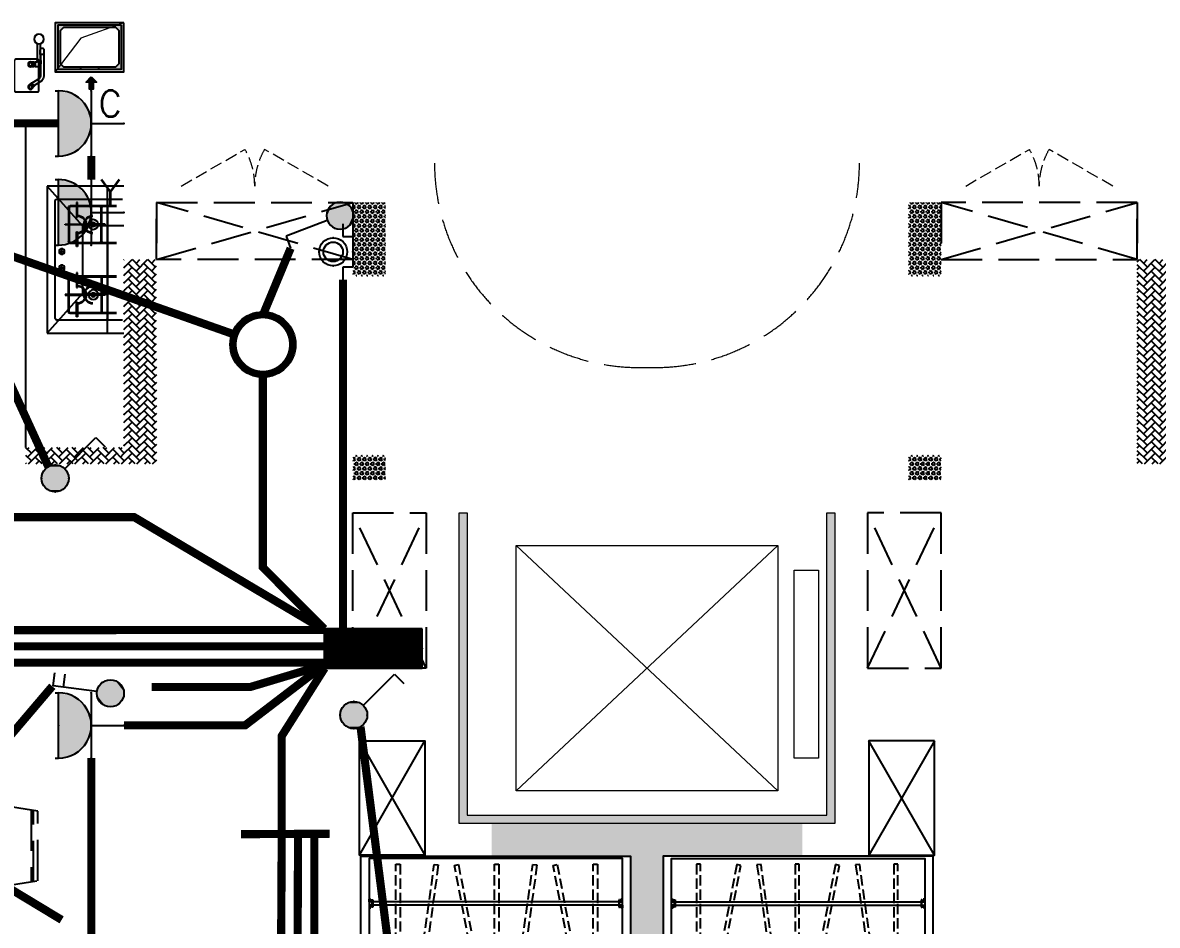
# Model space of a CAD drawing. Extents: x 5031545 to 5313844, y -886381 to -283477.
# Drawn here: x 5252972 to 5259914, y -784087 to -778564 of the extents above; entities that cross this region are included whole.
import ezdxf
from ezdxf.enums import TextEntityAlignment as Align

# ---------------------------------------------------------------- set-up
doc = ezdxf.new("R2010")
doc.units = 0
doc.header["$LTSCALE"] = 1000
doc.header["$MEASUREMENT"] = 0
for name, pattern in [('3.5方案汇报，与郭总、侯月琴确定户型_t8$0$高层_t8$0$DASH', [0.35, 0.25, -0.1]), ('A户型$0$DASH', [0.35, 0.25, -0.1]), ('DASH', [0.35, 0.25, -0.1])]:
    doc.linetypes.add(name, pattern=pattern)
doc.layers.get('0').update_dxf_attribs({"linetype": 'CONTINUOUS'})
for name, color, linetype in [('3.5方案汇报，与郭总、侯月琴确定户型_t8$0$2020.03.04 -1安徽标准化洋房户型(UA）_t8_t8$0$fur', 252, 'CONTINUOUS'), ('3.5方案汇报，与郭总、侯月琴确定户型_t8$0$高层_t8$0$LS-家具-LB', 8, 'CONTINUOUS'), ('5fur', 175, 'CONTINUOUS'), ('AH-FURNITURE', 1, 'CONTINUOUS'), ('EQUIP-插座', 3, 'CONTINUOUS'), ('EQUIP-照明', 3, 'CONTINUOUS'), ('EQUIP-箱柜', 3, 'CONTINUOUS'), ('LS-家具-LB', 8, 'CONTINUOUS'), ('LVTRY', 252, 'CONTINUOUS'), ('TEL_TEXT', 7, 'CONTINUOUS'), ('WIRE-安防', 4, 'CONTINUOUS'), ('WIRE-插座', 2, 'CONTINUOUS'), ('WIRE-照明', 2, 'CONTINUOUS'), ('保温', 6, 'CONTINUOUS'), ('建筑-排气道', 252, 'CONTINUOUS')]:
    doc.layers.add(name, color=color, linetype=linetype)
for name, color, linetype, lineweight in [('3.5方案汇报，与郭总、侯月琴确定户型_t8$0$STAIR', 2, 'CONTINUOUS', 18), ('PUB_HATCH', 8, 'CONTINUOUS', 9), ('STAIR', 252, 'CONTINUOUS', 20), ('WINDOW', 146, 'CONTINUOUS', 20), ('填充', 251, 'CONTINUOUS', 5), ('平面-空调预留孔', 252, 'CONTINUOUS', 15), ('立面-洞口示意', 252, 'CONTINUOUS', 13)]:
    doc.layers.add(name, color=color, linetype=linetype, lineweight=lineweight)
doc.styles.add('_TCH_LABEL', font='COMPLEX', dxfattribs={"bigfont": 'GBCBIG'})
doc.styles.add('_TEL_DIM', font='simplex.shx', dxfattribs={"width": 0.8, "height": 3.5, "bigfont": 'hztxt.shx'})
doc.styles.add('DIM_FONT', font='SIMPLEX', dxfattribs={"width": 0.7, "bigfont": 'GBCBIG'})
doc.styles.get("Standard").update_dxf_attribs({"font": 'gbenor.shx', "bigfont": 'gbcbig.shx'})
pattern_1 = [(45, (0, 0), (0, 47.4157523), [100.584, -33.528]), (135, (23.708, 23.708), (3e-15, 47.4157523), [100.584, -33.528])]
pattern_2 = [(90, (0, 0), (-16.49778, 1e-15), [9.525, -19.05]), (210, (0, 0), (8.24889, -14.2874966), [9.525, -19.05]), (150, (6e-16, 9.525), (-8.24889, -14.2874966), [9.525, -19.05])]

# ---------------------------------------------------------------- blocks, each defined once
blk = doc.blocks.new('$equip$00001150')
at = {"const_width": 0.1}
blk.add_lwpolyline([(-0.45, 0, 1), (0.45, 0, 1)], format="xyb", close=True, dxfattribs=at)
blk.add_circle((0, 0), 0.5)
at = {"flags": 9}
blk.add_attdef('A', (0, 0), '', height=0.00002, dxfattribs=at)
blk = doc.blocks.new('$equip$00001962')
for p, q in [((0.147, 0.356), (0.625, 0.833)), ((0.625, 0.833), (0.766, 0.692))]:
    blk.add_line(p, q)
blk.add_circle((0, 0.208), 0.208)
for p in [(0, 0.417), (-0.208, 0.208), (0.208, 0.208), (0, 0)]:
    blk.add_point(p)
for points in [[(-0.104, 0.389), (0.104, 0.389), (-0.18, 0.313), (0.18, 0.313)], [(0, 0.417), (0, 0.417), (-0.104, 0.389), (0.104, 0.389)], [(-0.18, 0.313), (0.18, 0.313), (-0.208, 0.208), (0.208, 0.208)], [(-0.18, 0.104), (0.18, 0.104), (-0.208, 0.208), (0.208, 0.208)], [(-0.104, 0.028), (0.104, 0.028), (-0.18, 0.104), (0.18, 0.104)], [(0, 0), (0, 0), (-0.104, 0.028), (0.104, 0.028)]]:
    blk.add_solid(points)
at = {"layer": 'TEL_TEXT', "style": '_TEL_DIM', "flags": 1}
blk.add_attdef('A', text='', height=0.00002, dxfattribs=at).set_placement((0, 0), align=Align.MIDDLE_CENTER)
blk = doc.blocks.new('*X8')
at = {"color": 0}
for p, q in [((-250, 32.8), (-82.8, 200)), ((-250, 68.2), (-118.2, 200)), ((-250, 103.6), (-153.6, 200)), ((-250, 138.9), (-188.9, 200)), ((-250, 174.3), (-224.3, 200)), ((-247.5, 0), (-47.5, 200)), ((-212.1, 0), (-12.1, 200)), ((-176.8, 0), (23.2, 200)), ((-141.4, 0), (58.6, 200)), ((-106.1, 0), (93.9, 200)), ((-70.7, 0), (129.3, 200)), ((-35.4, 0), (164.6, 200)), ((0, 0), (200, 200)), ((35.4, 0), (235.4, 200)), ((70.7, 0), (250, 179.3)), ((106.1, 0), (250, 143.9)), ((141.4, 0), (250, 108.6)), ((176.8, 0), (250, 73.2)), ((212.1, 0), (250, 37.9)), ((247.5, 0), (250, 2.5))]:
    blk.add_line(p, q, dxfattribs=at)
blk = doc.blocks.new('$equip$00001421')
for p, q in [((0.75, 0.6), (-0.75, 0.6)), ((-0.75, 0.6), (-0.75, 0)), ((0.75, 0), (0.75, 0.6)), ((-0.75, 0), (0.75, 0))]:
    blk.add_line(p, q)
at = {"const_width": 0.6}
blk.add_lwpolyline([(-0.75, 0.3), (0.75, 0.3)], dxfattribs=at)
for p in [(0, 0.6), (-0.75, 0.3), (0.75, 0.3), (0, 0)]:
    blk.add_point(p)
at = {"xscale": 0.00300000000061118, "yscale": 0.00300000000061118, "zscale": 0.00300000000061118}
blk.add_blockref('*X8', (0, 0), dxfattribs=at)
at = {"style": '_TCH_LABEL', "flags": 9}
blk.add_attdef('A', (0, 0), '', height=0.00002, dxfattribs=at)
blk = doc.blocks.new('$equip$00001963')
for p, q in [((0.147, 0.356), (0.625, 0.833)), ((0.512, 0.72), (0.653, 0.579)), ((0.625, 0.833), (0.766, 0.692))]:
    blk.add_line(p, q)
blk.add_circle((0, 0.208), 0.208)
for p in [(0, 0.417), (-0.208, 0.208), (0.208, 0.208), (0, 0)]:
    blk.add_point(p)
for points in [[(-0.104, 0.389), (0.104, 0.389), (-0.18, 0.313), (0.18, 0.313)], [(0, 0.417), (0, 0.417), (-0.104, 0.389), (0.104, 0.389)], [(-0.18, 0.313), (0.18, 0.313), (-0.208, 0.208), (0.208, 0.208)], [(-0.18, 0.104), (0.18, 0.104), (-0.208, 0.208), (0.208, 0.208)], [(-0.104, 0.028), (0.104, 0.028), (-0.18, 0.104), (0.18, 0.104)], [(0, 0), (0, 0), (-0.104, 0.028), (0.104, 0.028)]]:
    blk.add_solid(points)
at = {"layer": 'TEL_TEXT', "style": '_TEL_DIM', "flags": 1}
blk.add_attdef('A', text='', height=0.00002, dxfattribs=at).set_placement((0, 0), align=Align.MIDDLE_CENTER)
blk = doc.blocks.new('$equip$00001764')
for p, q in [((-0.5, 1.05), (-0.5, 1)), ((0.5, 1.05), (0.5, 1)), ((-0.5, 1), (0.5, 1)), ((0.5, 0.5), (-0.5, 0.5)), ((0, 0.5), (0, 0))]:
    blk.add_line(p, q)
blk.add_arc((0, 1), 0.5, 180, 0)
for p in [(-0.5, 0.5), (0.5, 0.5), (0, 0)]:
    blk.add_point(p)
for points in [[(0.433, 0.75), (-0.433, 0.75), (0.5, 1), (-0.5, 1)], [(0.25, 0.567), (-0.25, 0.567), (0.433, 0.75), (-0.433, 0.75)], [(0, 0.5), (0, 0.5), (0.25, 0.567), (-0.25, 0.567)]]:
    blk.add_solid(points)
at = {"color": 7, "style": '_TEL_DIM'}
blk.add_attdef('$TEXT$', text='', height=0.4, dxfattribs=at).set_placement((0.303, 0.211), align=Align.MIDDLE_CENTER)
at = {"color": 7, "style": '_TEL_DIM', "flags": 1}
blk.add_attdef('A', text='', height=0.00002, dxfattribs=at).set_placement((0, 0), align=Align.MIDDLE_CENTER)
blk = doc.blocks.new('$equip$00001230')
for p, q in [((0.25, 0.714), (0.25, 0.393)), ((0.25, 0.393), (0.5, 0.393)), ((0.5, 0.393), (0.5, -0.393)), ((0.5, -0.393), (0.25, -0.393)), ((0.25, -0.393), (0.25, -0.714))]:
    blk.add_line(p, q)
for radius in [0.357, 0.25]:
    blk.add_circle((0, 0), radius)
at = {"layer": 'EQUIP-照明'}
for p in [(0, 0.357), (-0.357, 0), (0.5, 0), (0, -0.357)]:
    blk.add_point(p, dxfattribs=at)
at = {"layer": 'EQUIP-照明', "flags": 9}
blk.add_attdef('A', (0, 0), '', height=0.00002, dxfattribs=at)
blk = doc.blocks.new('*U140')
h = blk.add_hatch(color=5)
h.set_gradient(color1=(0, 0, 255), rotation=180, tint=1)
h.paths.add_polyline_path([(0, 0), (-6.35, -6.35), (-6.35, -2.159), (-15, -2.159), (-15, 2.159), (-6.35, 2.159), (-6.35, 6.35)])
at = {"color": 0, "linetype": 'Continuous'}
blk.add_lwpolyline([(0, 0), (-6.35, -6.35), (-6.35, -2.159), (-15, -2.159), (-15, 2.159), (-6.35, 2.159), (-6.35, 6.35)], close=True, dxfattribs=at)
blk = doc.blocks.new('vcxvcdfvdxv')
at = {"layer": 'PUB_HATCH'}
blk.add_hatch(color=252, dxfattribs=at).paths.add_polyline_path([(582308.7, 371343.3), (582308.7, 371073.3), (582448.7, 371073.3), (582448.7, 371088.3), (582343.7, 371088.3), (582323.7, 371108.3), (582323.7, 371308.3), (582343.7, 371328.3), (582663.7, 371328.3), (582683.7, 371308.3), (582683.7, 371108.3), (582663.7, 371088.3), (582558.7, 371088.3), (582558.7, 371073.3), (582698.7, 371073.3), (582698.7, 371343.3)])
at = {"layer": 'AH-FURNITURE', "color": 252}
for p, q in [((582803.7, 371125.8), (582803.7, 371230)), ((582823.7, 371125.8), (582823.7, 371230)), ((582784.7, 371165.8), (582784.7, 371030.8)), ((582804.7, 371165.8), (582804.7, 371030.8)), ((582843.2, 371113.3), (582836.2, 371113.3)), ((582843.2, 371093.3), (582836.2, 371093.3)), ((582994.7, 371103.3), (582964.7, 371103.3)), ((582994.7, 371103.3), (582994.7, 370965.3)), ((582796.4, 371002.5), (582842.7, 370974.2)), ((582810.5, 371016.6), (582856.8, 370988.3)), ((582994.7, 370965.3), (582964.7, 370965.3))]:
    blk.add_line(p, q, dxfattribs=at)
for points in [[(582781.7, 371188.3, -1), (582807.7, 371188.3), (582807.7, 371165.8), (582781.7, 371165.8)], [(582836.2, 371090.3), (582820.7, 371090.3, -0.414214), (582800.7, 371110.3), (582800.7, 371125.8), (582826.7, 371125.8), (582826.7, 371116.3), (582836.2, 371116.3)], [(582964.7, 371124.3), (582964.7, 370944.3, -0.414214), (582954.7, 370934.3), (582824.7, 370934.3, -0.414214), (582814.7, 370944.3), (582814.7, 371124.3, -0.414214), (582824.7, 371134.3), (582954.7, 371134.3, -0.414214)], [(582865.7, 371116.3, -1), (582865.7, 371090.3), (582843.2, 371090.3), (582843.2, 371116.3)], [(582874.9, 370974.5, -1), (582856.5, 370956.1), (582840.6, 370972), (582859, 370990.4)]]:
    blk.add_lwpolyline(points, format="xyb", close=True, dxfattribs=at)
for centre, radius in [((582813.7, 371258.3), 30), ((582865.7, 371103.3), 15), ((582865.7, 371103.3), 10), ((582865.7, 370965.3), 15), ((582865.7, 370965.3), 10)]:
    blk.add_circle(centre, radius, dxfattribs=at)
for radius in [40, 20]:
    blk.add_arc((582824.7, 371030.8), radius, 180, 225, dxfattribs=at)
at = {"layer": 'LVTRY', "color": 252}
for p, q in [((583168.7, 371227.7), (583168.7, 370839)), ((583813, 371258.3), (583199.4, 371258.3)), ((583474.8, 371199.4), (583436, 371095.8)), ((583504.1, 371209.9), (583518.4, 371201.7)), ((583843.7, 370839), (583843.7, 371227.7)), ((583260.7, 371176.5), (583466.2, 371176.5)), ((583453.7, 371085.6), (583524, 371171)), ((583690.3, 371176.5), (583751.6, 371176.5)), ((582448.7, 371088.3), (582448.7, 371073.3)), ((582558.7, 371088.3), (582558.7, 371073.3)), ((583199.4, 370900.4), (583199.4, 371115.2)), ((583436, 371095.8), (583453.7, 371085.6)), ((583588, 371115.2), (583588, 370900.4)), ((583628.9, 370900.4), (583628.9, 371115.2)), ((583813, 371115.2), (583813, 370900.4)), ((583199.4, 370808.3), (583813, 370808.3)), ((583526.6, 370839), (583260.7, 370839)), ((583751.6, 370839), (583690.3, 370839)), ((582893.7, 368758.3), (582893.7, 370758.3)), ((582893.7, 370758.3), (583993.7, 370758.3)), ((583993.7, 370758.3), (583993.7, 369632.3)), ((582293.7, 370358.3), (582763.9, 370358.3)), ((582393.7, 369458.3), (582393.7, 370358.3)), ((582547.9, 370115.4), (582763.9, 370358.3)), ((582763.9, 370358.3), (582763.9, 369458.3)), ((582703.7, 370278.3), (582303.7, 370278.3)), ((582338.7, 370238.3), (582623.7, 370238.3)), ((582338.7, 370233.3), (582623.7, 370233.3)), ((582393.7, 370268.3), (582393.7, 369548.3)), ((582428.7, 370018.3), (582428.7, 370228.3)), ((582433.7, 370018.3), (582433.7, 370228.3)), ((582578.9, 370168.3), (582578.9, 370258.3)), ((582578.9, 370258.3), (582583.4, 370258.3)), ((582583.4, 370258.3), (582583.4, 370168.3)), ((582628.7, 370228.3), (582628.7, 370018.3)), ((582633.7, 370228.3), (582633.7, 370018.3)), ((582713.7, 369548.3), (582713.7, 370268.3)), ((582583.4, 370168.3), (582578.9, 370168.3)), ((582293.7, 370115.4), (582547.9, 370115.4)), ((582393.7, 369700.3), (582393.7, 370115.4)), ((582408.7, 370125.6), (582536.2, 370125.6)), ((582408.7, 370121.1), (582408.7, 370125.6)), ((582536.2, 370121.1), (582408.7, 370121.1)), ((582653.7, 370125.6), (582526.2, 370125.6)), ((582526.2, 370125.6), (582526.2, 370121.1)), ((582526.2, 370121.1), (582653.7, 370121.1)), ((582536.2, 370125.6), (582536.2, 370121.1)), ((582547.9, 370115.4), (582547.9, 369700.3)), ((582653.7, 370121.1), (582653.7, 370125.6)), ((582623.7, 370013.3), (582338.7, 370013.3)), ((582583.4, 370078.3), (582578.9, 370078.3)), ((582578.9, 370078.3), (582578.9, 369988.3)), ((582583.4, 369988.3), (582583.4, 370078.3)), ((582623.7, 370008.3), (582338.7, 370008.3)), ((582578.9, 369988.3), (582583.4, 369988.3)), ((582693.1, 369958.3), (582654.3, 369958.3)), ((582673.7, 369938.9), (582673.7, 369977.7)), ((582673.7, 369838.9), (582673.7, 369877.7)), ((582623.7, 369808.3), (582338.7, 369808.3)), ((582623.7, 369803.3), (582338.7, 369803.3)), ((582578.9, 369738.3), (582578.9, 369828.3)), ((582578.9, 369828.3), (582583.4, 369828.3)), ((582583.4, 369828.3), (582583.4, 369738.3)), ((582693.1, 369858.3), (582654.3, 369858.3)), ((582428.7, 369798.3), (582428.7, 369588.3)), ((582433.7, 369798.3), (582433.7, 369588.3)), ((582583.4, 369738.3), (582578.9, 369738.3)), ((582628.7, 369588.3), (582628.7, 369798.3)), ((582633.7, 369588.3), (582633.7, 369798.3)), ((582547.9, 369700.3), (582293.7, 369700.3)), ((582536.2, 369695.6), (582408.7, 369695.6)), ((582408.7, 369695.6), (582408.7, 369691.1)), ((582408.7, 369691.1), (582536.2, 369691.1)), ((582526.2, 369691.1), (582526.2, 369695.6)), ((582526.2, 369695.6), (582653.7, 369695.6)), ((582653.7, 369691.1), (582526.2, 369691.1)), ((582536.2, 369691.1), (582536.2, 369695.6)), ((582763.9, 369458.3), (582547.9, 369700.3)), ((582653.7, 369695.6), (582653.7, 369691.1)), ((582583.4, 369648.3), (582578.9, 369648.3)), ((582578.9, 369648.3), (582578.9, 369558.3)), ((582583.4, 369558.3), (582583.4, 369648.3)), ((583969.7, 369632.3), (583969.7, 369220.3)), ((583988.9, 369632.3), (583969.7, 369632.3)), ((583988.9, 369632.3), (583988.9, 368808.3)), ((584561.7, 369632.3), (583988.9, 369632.3)), ((584561.7, 368808.3), (584561.7, 369632.3)), ((582303.7, 369538.3), (582703.7, 369538.3)), ((582338.7, 369583.3), (582623.7, 369583.3)), ((582338.7, 369578.3), (582623.7, 369578.3)), ((582578.9, 369558.3), (582583.4, 369558.3)), ((582763.9, 369458.3), (582293.7, 369458.3)), ((583926.2, 369214.5), (583945.2, 369217.5)), ((583969.9, 368805.4), (583926.2, 369214.5)), ((583945.2, 369217.5), (583988.9, 368808.3)), ((583980.1, 369197), (583948.5, 369192.2)), ((583988.9, 369220.3), (583969.7, 369220.3)), ((583980.1, 369197), (583988.9, 369130.7)), ((583985.2, 368831.8), (583988.9, 368832.4)), ((583988.9, 368808.3), (583969.9, 368805.4)), ((583988.9, 368808.3), (584561.7, 368808.3))]:
    blk.add_line(p, q, dxfattribs=at)
for points in [[(582293.7, 371358.3), (582713.7, 371358.3), (582713.7, 371058.3), (582293.7, 371058.3)], [(582308.7, 371343.3), (582698.7, 371343.3), (582698.7, 371073.3), (582308.7, 371073.3)], [(582663.7, 371088.3), (582343.7, 371088.3), (582323.7, 371108.3), (582323.7, 371308.3), (582343.7, 371328.3), (582663.7, 371328.3), (582683.7, 371308.3), (582683.7, 371108.3), (582663.7, 371088.3)], [(584561.7, 368845.2), (584593.7, 368845.2), (584593.7, 369595.5), (584561.7, 369595.5)]]:
    blk.add_lwpolyline(points, close=True, dxfattribs=at)
for centre, radius in [((583444.8, 371207.2), 20.5), ((583567.5, 371207.2), 20.5), ((583649.4, 371207.2), 20.5), ((583393.7, 371007.8), 25.6), ((583715.8, 371007.8), 25.6), ((582481.2, 370123.3), 29.7), ((582481.2, 370123.3), 11.7), ((582673.7, 369958.3), 17), ((582673.7, 369858.3), 17), ((582481.2, 369693.3), 29.7), ((582481.2, 369693.3), 11.7)]:
    blk.add_circle(centre, radius, dxfattribs=at)
for centre, radius, start, end in [((583199.4, 371227.7), 30.7, 89.99999, 179.99999), ((583493.9, 371192.2), 20.5, 59.99999, 159.46231), ((583508.2, 371184), 20.5, 320.53767, 59.99999), ((583813, 371227.7), 30.7, 359.99999, 89.99999), ((583260.7, 371115.2), 61.4, 89.99999, 179.99999), ((583526.6, 371115.2), 61.4, 359.99999, 89.99999), ((583690.3, 371115.2), 61.4, 89.99999, 179.99999), ((583751.6, 371115.2), 61.4, 359.99999, 89.99999), ((583260.7, 370900.4), 61.4, 179.99999, 269.99999), ((583526.6, 370900.4), 61.4, 269.99999, 359.99999), ((583690.3, 370900.4), 61.4, 179.99999, 269.99999), ((583751.6, 370900.4), 61.4, 269.99999, 359.99999), ((583199.4, 370839), 30.7, 179.99999, 269.99999), ((583813, 370839), 30.7, 269.99999, 359.99999), ((582403.7, 370268.3), 10, 90, 180), ((582438.7, 370228.3), 10, 90, 180), ((582438.7, 370228.3), 5, 90, 180), ((582623.7, 370228.3), 10, 0, 90), ((582623.7, 370228.3), 5, 0, 90), ((582703.7, 370268.3), 10, 0, 90), ((582481.2, 370123.3), 56.7, 2.27424, 87.72576), ((582481.2, 370123.3), 52.2, 2.47041, 87.52959), ((582581.2, 370123.3), 56.7, 92.27424, 177.72576), ((582581.2, 370123.3), 52.2, 92.47041, 177.52959), ((582481.2, 370123.3), 56.7, 272.27424, 357.72576), ((582481.2, 370123.3), 52.2, 272.47041, 357.52959), ((582581.2, 370123.3), 56.7, 182.27424, 267.72576), ((582581.2, 370123.3), 52.2, 182.47041, 267.52959), ((582438.7, 370018.3), 10, 180, 270), ((582438.7, 370018.3), 5, 180, 270), ((582623.7, 370018.3), 5, 270, 0), ((582623.7, 370018.3), 10, 270, 0), ((582438.7, 369798.3), 10, 90, 180), ((582438.7, 369798.3), 5, 90, 180), ((582623.7, 369798.3), 10, 0, 90), ((582623.7, 369798.3), 5, 0, 90), ((582481.2, 369693.3), 56.7, 2.27424, 87.72576), ((582481.2, 369693.3), 52.2, 2.47041, 87.52959), ((582581.2, 369693.3), 56.7, 92.27424, 177.72576), ((582581.2, 369693.3), 52.2, 92.47041, 177.52959), ((582481.2, 369693.3), 56.7, 272.27424, 357.72576), ((582481.2, 369693.3), 52.2, 272.47041, 357.52959), ((582581.2, 369693.3), 56.7, 182.27424, 267.72576), ((582581.2, 369693.3), 52.2, 182.47041, 267.52959), ((582403.7, 369548.3), 10, 180, 270), ((582438.7, 369588.3), 10, 180, 270), ((582438.7, 369588.3), 5, 180, 270), ((582623.7, 369588.3), 5, 270, 0), ((582623.7, 369588.3), 10, 270, 0), ((582703.7, 369548.3), 10, 270, 0)]:
    blk.add_arc(centre, radius, start, end, dxfattribs=at)
at = {"layer": '平面-空调预留孔', "color": 252}
for p, q in [((584063.5, 371184.7), (584063.5, 371312.1)), ((584063.5, 371312.1), (584155.9, 371312.1)), ((584162.5, 371292.3), (584162.5, 371305.5)), ((584169.1, 371285.7), (584368.3, 371285.7)), ((584374.9, 371292.3), (584374.9, 371305.5)), ((584381.5, 371312.1), (584473.9, 371312.1)), ((584473.9, 371312.1), (584473.9, 371184.7)), ((584467.3, 371178.1), (584070.1, 371178.1))]:
    blk.add_line(p, q, dxfattribs=at)
blk.add_lwpolyline([(584344.5, 371331.9), (584357.7, 371358.3), (584454.1, 371358.3), (584467.3, 371331.9), (584493.7, 371331.9), (584493.7, 371184.7, -0.414214), (584467.3, 371158.3), (584070.1, 371158.3, -0.414214), (584043.7, 371184.7), (584043.7, 371331.9), (584070.1, 371331.9), (584083.3, 371358.3), (584179.6, 371358.3), (584192.8, 371331.9)], format="xyb", close=True, dxfattribs=at)
for centre, radius in [((584179.6, 371305.5), 10.6), ((584268.1, 371305.5), 15.8), ((584357.7, 371305.5), 10.6)]:
    blk.add_circle(centre, radius, dxfattribs=at)
for centre, start, end in [((584155.9, 371305.5), 360, 90), ((584169.1, 371292.3), 180, 270), ((584368.3, 371292.3), 270, 0), ((584381.5, 371305.5), 90, 180), ((584070.1, 371184.7), 180, 270), ((584467.3, 371184.7), 270, 0)]:
    blk.add_arc(centre, 6.6, start, end, dxfattribs=at)
at = {"layer": '立面-洞口示意', "color": 252}
blk.add_lwpolyline([(582293.7, 371358.3), (582557.2, 371264.4), (582713.7, 371058.3)], dxfattribs=at)
at = {"layer": '建筑-排气道', "color": 252, "xscale": -5, "yscale": 5, "zscale": 5, "rotation": 270}
blk.add_blockref('*U140', (582493.8, 371026), dxfattribs=at)
at = {"layer": 'LVTRY', "color": 252, "style": 'DIM_FONT', "width": 0.8, "flags": 9}
for tag in ['XSIZE', 'YSIZE']:
    blk.add_attdef(tag, (583506.2, 371257.3), '', height=0.5, rotation=89.99999, dxfattribs=at)
blk = doc.blocks.new('VDVDVDCZSCCS')
at = {"layer": '保温', "linetype": 'Continuous', "ltscale": 10}
h = blk.add_hatch(dxfattribs=at)
h.set_pattern_fill('HEX', color=251, scale=10, angle=90, style=0)
h.set_pattern_definition(pattern_2)
h.paths.add_polyline_path([(546716.7, 372073.7), (546916.7, 372073.7), (546916.6, 372523.7), (546716.6, 372523.7)])
h = blk.add_hatch(dxfattribs=at)
h.set_pattern_fill('HEX', color=251, scale=10, angle=90, style=0)
h.set_pattern_definition(pattern_2)
h.paths.add_polyline_path([(550316.4, 372073.8), (550116.4, 372073.8), (550116.5, 372523.8), (550316.5, 372523.8)])
at = {"layer": '保温', "linetype": 'ByBlock', "ltscale": 10}
h = blk.add_hatch(dxfattribs=at)
h.set_pattern_fill('AR-HBONE', color=251, scale=55)
h.set_pattern_definition(pattern_1)
h.paths.add_polyline_path([(545316.6, 372173.7), (545316.7, 370923.7), (545516.7, 370923.7), (545516.6, 372173.7)])
h = blk.add_hatch(dxfattribs=at)
h.set_pattern_fill('AR-HBONE', color=251, scale=55)
h.set_pattern_definition(pattern_1)
h.paths.add_polyline_path([(551716.6, 372173.7), (551716.5, 370923.7), (551516.5, 370923.7), (551516.6, 372173.7)])
h = blk.add_hatch(dxfattribs=at)
h.set_pattern_fill('AR-HBONE', color=251, scale=55)
h.set_pattern_definition(pattern_1)
h.paths.add_polyline_path([(545316.7, 370923.7), (545316.7, 371023.7), (544716.7, 371023.7), (544716.7, 370923.7)])
at = {"layer": '保温', "linetype": 'Continuous', "ltscale": 10}
h = blk.add_hatch(dxfattribs=at)
h.set_pattern_fill('HEX', color=251, scale=10, angle=90, style=0)
h.set_pattern_definition(pattern_2)
h.paths.add_polyline_path([(546716.7, 370823.7), (546916.7, 370823.7), (546916.6, 370973.7), (546716.6, 370973.7)])
h = blk.add_hatch(dxfattribs=at)
h.set_pattern_fill('HEX', color=251, scale=10, angle=90, style=0)
h.set_pattern_definition(pattern_2)
h.paths.add_polyline_path([(550316.4, 370823.8), (550116.4, 370823.8), (550116.5, 370973.8), (550316.5, 370973.8)])
h = blk.add_hatch(dxfattribs=at)
h.set_pattern_fill('HEX', color=251, scale=10, angle=90, style=0)
h.set_pattern_definition(pattern_2)
h.paths.add_polyline_path([(549466.6, 368523.7), (549466.6, 368723.7), (547566.6, 368723.7), (547566.6, 368523.7)])
h = blk.add_hatch(dxfattribs=at)
h.set_pattern_fill('HEX', color=251, scale=10, angle=90, style=0)
h.set_pattern_definition(pattern_2)
h.paths.add_polyline_path([(548416.7, 364923.7), (548616.7, 364923.7), (548616.7, 368523.7), (548416.7, 368523.7)])
blk = doc.blocks.new('VDGVDVXVE')
at = {"layer": '5fur', "color": 252, "linetype": 'A户型$0$DASH'}
for p, q in [((584793.7, 369908.3), (585993.7, 370258.3)), ((585993.7, 367408.3), (586443.6, 368358.3)), ((586443.6, 367408.3), (585993.7, 368358.3)), ((584026.5, 366539.7), (584026.5, 366100.5)), ((584039.8, 366102.6), (584039.8, 366537.6))]:
    blk.add_line(p, q, dxfattribs=at)
for points in [[(585993.7, 369908.3), (584793.7, 370258.3)], [(584793.7, 370258.3), (584793.7, 369908.3), (584793.7, 370258.3), (585993.7, 370258.3), (585993.7, 369908.3), (584793.7, 369908.3)], [(583813.2, 366067.3), (584066.5, 366106.9), (584066.5, 366533.5), (583813.2, 366573.1)]]:
    blk.add_lwpolyline(points, dxfattribs=at)
blk.add_lwpolyline([(586443.6, 367408.3), (585993.7, 367408.3), (585993.7, 368358.3), (586443.6, 368358.3)], close=True, dxfattribs=at)
blk = doc.blocks.new('*U177')
at = {"layer": '3.5方案汇报，与郭总、侯月琴确定户型_t8$0$高层_t8$0$LS-家具-LB'}
for p, q in [((50, -280), (50, -263.4)), ((50, -263.4), (60.2, -263.4)), ((60.2, -263.4), (60.2, -280)), ((67.8, -313.4), (67.8, -267.1)), ((67.8, -267.1), (72.2, -267.1)), ((72.2, -267.1), (72.2, -313.4)), ((1577.8, -267.1), (1577.8, -313.4)), ((1582.2, -267.1), (1577.8, -267.1)), ((1582.2, -313.4), (1582.2, -267.1)), ((1589.8, -263.4), (1589.8, -280)), ((1600, -263.4), (1589.8, -263.4)), ((1600, -280), (1600, -263.4)), ((67.8, -280), (50, -280)), ((50, -280), (67.8, -280)), ((60.2, -280), (50, -280)), ((67.8, -300.5), (50, -300.5)), ((50, -300.5), (67.8, -300.5)), ((50, -300.5), (50, -317.1)), ((60.2, -300.5), (50, -300.5)), ((50, -317.1), (60.2, -317.1)), ((60.2, -317.1), (60.2, -300.5)), ((72.2, -313.4), (67.8, -313.4)), ((72.1, -280), (1577.8, -280)), ((72.1, -300.5), (1577.8, -300.5)), ((1577.8, -313.4), (1582.2, -313.4)), ((1582.2, -280), (1600, -280)), ((1582.2, -300.5), (1600, -300.5)), ((1589.8, -280), (1600, -280)), ((1589.8, -300.5), (1600, -300.5)), ((1589.8, -317.1), (1589.8, -300.5)), ((1600, -317.1), (1589.8, -317.1)), ((1600, -300.5), (1600, -317.1)), ((50, -565), (1600, -565)), ((50, -600), (1600, -600))]:
    blk.add_line(p, q, dxfattribs=at)
blk.add_lwpolyline([(50, -600), (50, -15), (1600, -15), (1600, -600), (1650, -600), (1650, 0), (0, 0), (0, -600), (50, -600)], dxfattribs=at)
at = {"layer": '3.5方案汇报，与郭总、侯月琴确定户型_t8$0$高层_t8$0$LS-家具-LB', "color": 251, "linetype": '3.5方案汇报，与郭总、侯月琴确定户型_t8$0$高层_t8$0$DASH', "ltscale": 0.25}
for points in [[(203.3, -50), (203.3, -530), (228.3, -530), (228.3, -50)], [(450.1, -52), (359.5, -523.3), (384, -528), (474.7, -56.7)], [(573.1, -54), (638.7, -529.5), (663.5, -526), (597.8, -50.5)], [(807.1, -50), (807.1, -530), (832.1, -530), (832.1, -50)], [(1053.9, -52), (963.2, -523.3), (987.8, -528), (1078.4, -56.7)], [(1176.8, -54), (1242.5, -529.5), (1267.2, -526), (1201.6, -50.5)], [(1410.8, -50), (1410.8, -530), (1435.8, -530), (1435.8, -50)]]:
    blk.add_lwpolyline(points, close=True, dxfattribs=at)
blk = doc.blocks.new('A$C547B2CCF')
at = {"layer": '填充'}
h = blk.add_hatch(dxfattribs=at)
h.set_pattern_fill('隔热材料02', color=252, scale=100, style=0)
h.set_pattern_definition([(0, (-1162008.397, -602838.63), (0, 50), []), (0, (-1162008.397, -602821.964), (0, 50), []), (270, (-1161964.655, -602813.333), (50, -9e-15), [5.01775, -44.98225]), (270, (-1162002.114, -602813.333), (50, -9e-15), [5.01775, -44.98225]), (90, (-1161976.6, -602847.26), (-50, 3e-15), [5.01775, -44.98225]), (90, (-1161990.167, -602847.26), (-50, 3e-15), [5.01775, -44.98225]), (180, (-1161958.373, -602855.297), (-6e-15, -50), [50.02425, 0.02425]), (135, (-1161972.33, -602852.79), (3e-15, 49.99987405), [4.268, -66.44275]), (116.56505, (-1161925.348, -602849.77), (0.00011283, 49.99993342), [2.805, -108.9985]), (116.56505, (-1161975.348, -602849.77), (0.00011283, 49.99993342), [2.805, -108.9985]), (153.43495, (-1161917.312, -602855.297), (-0.0001128, 49.9999334), [5.61, -106.1935]), (153.43495, (-1161967.312, -602855.297), (-0.0001128, 49.9999334), [5.61, -106.1935]), (63.43495, (-1161926.602, -602842.244), (-0.00011283, 49.99993342), [26.714, -85.0895]), (63.43495, (-1161976.602, -602842.244), (-0.00011283, 49.99993342), [26.714, -85.0895]), (116.56505, (-1161914.655, -602813.333), (0.00011283, 49.99993342), [2.805, -108.9985]), (116.56505, (-1161964.655, -602813.333), (0.00011283, 49.99993342), [2.805, -108.9985]), (135, (-1161965.91, -602810.824), (3e-15, 49.99987405), [4.268, -66.44275]), (153.43495, (-1161918.93, -602807.806), (-0.0001128, 49.9999334), [5.61, -106.1935]), (153.43495, (-1161968.93, -602807.806), (-0.0001128, 49.9999334), [5.61, -106.1935]), (45, (-1162000.86, -602810.824), (0, 49.99987405), [4.268, -66.44275]), (63.43495, (-1161952.114, -602813.333), (-0.00011283, 49.99993342), [2.805, -108.9985]), (63.43495, (-1162002.114, -602813.333), (-0.00011283, 49.99993342), [2.805, -108.9985]), (26.56505, (-1161947.84, -602807.806), (0.0001128, 49.9999334), [5.61, -106.1935]), (26.56505, (-1161997.84, -602807.806), (0.0001128, 49.9999334), [5.61, -106.1935]), (116.56505, (-1161940.167, -602842.244), (0.00011283, 49.99993342), [26.714, -85.0895]), (116.56505, (-1161990.167, -602842.244), (0.00011283, 49.99993342), [26.714, -85.0895]), (45, (-1161994.44, -602852.79), (0, 49.99987405), [4.268, -66.44275]), (63.43495, (-1161941.422, -602849.77), (-0.00011283, 49.99993342), [2.805, -108.9985]), (63.43495, (-1161991.422, -602849.77), (-0.00011283, 49.99993342), [2.805, -108.9985]), (26.56505, (-1161949.457, -602855.297), (0.0001128, 49.9999334), [5.61, -106.1935]), (26.56505, (-1161999.457, -602855.297), (0.0001128, 49.9999334), [5.61, -106.1935])])
h.paths.add_polyline_path([(13300, 7800), (13350, 7800), (13350, 5900), (11050, 5900), (11050, 7800), (11100, 7800), (11100, 5950), (13300, 5950)])
at = {"layer": '3.5方案汇报，与郭总、侯月琴确定户型_t8$0$2020.03.04 -1安徽标准化洋房户型(UA）_t8_t8$0$fur'}
for p, q in [((10441.8, 6404.9), (10841.8, 5704.9)), ((10441.8, 5704.9), (10841.8, 6404.9)), ((13958.2, 6404.9), (13558.2, 5704.9)), ((13958.2, 5704.9), (13558.2, 6404.9))]:
    blk.add_line(p, q, dxfattribs=at)
for points in [[(10441.8, 6404.9), (10841.8, 6404.9), (10841.8, 5704.9), (10441.8, 5704.9)], [(13958.2, 6404.9), (13558.2, 6404.9), (13558.2, 5704.9), (13958.2, 5704.9)]]:
    blk.add_lwpolyline(points, close=True, dxfattribs=at)
at = {"layer": '3.5方案汇报，与郭总、侯月琴确定户型_t8$0$STAIR', "color": 252}
for p, q in [((13000, 7600), (11400, 6100)), ((11400, 7600), (13000, 6100))]:
    blk.add_line(p, q, dxfattribs=at)
for points in [[(11400, 6100), (11400, 7600), (13000, 7600), (13000, 6100)], [(13100, 6300), (13100, 7450), (13250, 7450), (13250, 6300)]]:
    blk.add_lwpolyline(points, close=True, dxfattribs=at)
at = {"layer": 'STAIR', "color": 252, "linetype": 'DASH'}
blk.add_lwpolyline([(10900, 9940, 0.414214), (12150, 8690), (12250, 8690, 0.414214), (13500, 9940)], format="xyb", dxfattribs=at)
at = {"layer": 'WINDOW', "color": 252, "linetype": 'DASH', "ltscale": 0.3}
for points in [[(9350, 9800), (9739.8, 10024.9, -0.131605), (9800, 9800)], [(10250, 9800), (9860.3, 10024.9, 0.131605), (9800, 9800)], [(14150, 9800), (14539.7, 10024.9, -0.131605), (14600, 9800)], [(15050, 9800), (14660.2, 10024.9, 0.131605), (14600, 9800)]]:
    blk.add_lwpolyline(points, format="xyb", dxfattribs=at)
at = {"layer": '填充', "color": 252}
blk.add_lwpolyline([(13300, 7800), (13350, 7800), (13350, 5900), (11050, 5900), (11050, 7800), (11100, 7800), (11100, 5950), (13300, 5950)], close=True, dxfattribs=at)
at = {"color": 252}
for name, p in [('VDGVDVXVE', (-575593.7, -360558.3)), ('VDVDVDCZSCCS', (-536316.6, -362823.7))]:
    blk.add_blockref(name, p, dxfattribs=at)
at = {"color": 252, "xscale": -1}
for name, p in [('vcxvcdfvdxv', (591293.7, -360558.3)), ('VDGVDVXVE', (599993.7, -360558.3))]:
    blk.add_blockref(name, p, dxfattribs=at)
at = {"layer": 'LS-家具-LB', "xscale": -1}
blk.add_blockref('*U177', (12100, 5700), dxfattribs=at)
at = {"layer": 'LS-家具-LB', "rotation": 359.9996309007173}
blk.add_blockref('*U177', (12300, 5700), dxfattribs=at)
blk = doc.blocks.new('$equip$00001237')
for p, q in [((-0.5, 1.05), (-0.5, 1)), ((0.5, 1.05), (0.5, 1)), ((-0.5, 1), (0.5, 1)), ((0.5, 0.5), (-0.5, 0.5)), ((0, 0.5), (0, 0))]:
    blk.add_line(p, q)
blk.add_arc((0, 1), 0.5, 180, 0)
for p in [(0, 1), (-0.5, 0.5), (0.5, 0.5), (0, 0)]:
    blk.add_point(p)
for points in [[(0.433, 0.75), (-0.433, 0.75), (0.5, 1), (-0.5, 1)], [(0.25, 0.567), (-0.25, 0.567), (0.433, 0.75), (-0.433, 0.75)], [(0, 0.5), (0, 0.5), (0.25, 0.567), (-0.25, 0.567)]]:
    blk.add_solid(points)
at = {"flags": 9}
blk.add_attdef('A', (0, 0), '', height=0.00002, dxfattribs=at)

msp = doc.modelspace()

# ---------------------------------------------------------------- linework, layer by layer
at = {"layer": 'WIRE-安防', "color": 2, "const_width": 50}
for points in [[(5252706.1, -779921.9), (5253674.2, -780263)], [(5253128.4, -781279.9), (5252589.4, -780103.7)], [(5253674.2, -780263), (5254271.6, -780473.6)], [(5252419.9, -783487.2), (5253153.1, -782624.6)], [(5255038.9, -782872.6), (5255325.5, -785123.5)], [(5253391.5, -783064.1), (5253391.5, -784421.7), (5253791.5, -784749.5)], [(5252530.6, -783643.4), (5253210.2, -784054.2)]]:
    msp.add_lwpolyline(points, dxfattribs=at)
at = {"layer": 'WIRE-安防', "color": 2, "linetype": 'Continuous', "const_width": 50}
msp.add_lwpolyline([(5254611.2, -779944.5), (5254441.3, -780353.4)], dxfattribs=at)
at = {"layer": 'WIRE-插座', "color": 2, "const_width": 50}
for points in [[(5253191.5, -779180.1), (5251691.5, -779180.1)], [(5253391.5, -779380.1), (5253391.5, -779524.4)], [(5251718, -781589.4), (5253653.5, -781589.4), (5254816.5, -782279.8)], [(5252136.3, -781863.8), (5252297.7, -782281.7), (5254816.5, -782279.8)], [(5253591.5, -782864.1), (5254332, -782864.1), (5254816.5, -782493.6)], [(5254816.5, -782493.6), (5254363.5, -782629.3), (5253760.2, -782629.3)], [(5254556.8, -783535.4), (5254556.8, -782928.9), (5254819.5, -782513.8)], [(5254849.3, -783527.1), (5254308.3, -783529.7)], [(5254556.8, -783535.4), (5254547.4, -785162.5)]]:
    msp.add_lwpolyline(points, dxfattribs=at)
at = {"layer": 'WIRE-插座', "const_width": 50}
for points in [[(5249091.5, -780152.1), (5249091.5, -781622.2), (5249581.2, -782479.8), (5254816.5, -782479.8)], [(5251722.8, -781863.8), (5252198.5, -782379.8), (5254816.5, -782379.8)], [(5254656.8, -783535.4), (5254649.3, -785149.5)], [(5254756.7, -783536.9), (5254756.7, -785149.5)]]:
    msp.add_lwpolyline(points, dxfattribs=at)
at = {"layer": 'WIRE-照明', "color": 2, "linetype": 'Continuous', "const_width": 50}
for points in [[(5254931.5, -780137.4), (5254931.5, -782269.1)], [(5254441.3, -780733.4), (5254441.3, -781896.9), (5254816.5, -782273.8)]]:
    msp.add_lwpolyline(points, dxfattribs=at)

# ---------------------------------------------------------------- block references
at = {"color": 2}
msp.add_blockref('A$C547B2CCF', (5244591.5, -789363.8), dxfattribs=at)
at = {"layer": 'EQUIP-插座', "color": 2}
ref = msp.add_blockref('$equip$00001764', (5253591.5, -779180.1), dxfattribs=dict(at, xscale=399.9999999999999, yscale=399.9999999999999, zscale=399.9999999999999, rotation=90.00003035547908))
ref.add_attrib('$TEXT$', 'C', dxfattribs={"layer": '0', "color": 7, "height": 160, "style": '_TEL_DIM'}).set_placement((5253507.1, -779058.8), align=Align.MIDDLE_CENTER)
ref = msp.add_blockref('$equip$00001764', (5253591.5, -779724.4), dxfattribs=dict(at, xscale=400, yscale=400, zscale=400, rotation=90.00005049652148))
ref.add_attrib('$TEXT$', 'Y', dxfattribs={"layer": '0', "color": 7, "height": 160, "style": '_TEL_DIM'}).set_placement((5253507.1, -779603.1), align=Align.MIDDLE_CENTER)
at = {"layer": 'EQUIP-插座', "color": 2, "xscale": 400, "yscale": 400, "zscale": 400, "rotation": 89.99999861697735}
msp.add_blockref('$equip$00001237', (5253591.5, -782864.1), dxfattribs=at)
at = {"layer": 'EQUIP-照明', "color": 6}
for name, p, xscale, yscale, zscale, rotation in [('$equip$00001962', (5254989.5, -779778.9), -399.9999999999999, 399.9999999999999, 400, 65.72296297167763), ('$equip$00001963', (5253574.4, -782617.2), 400.0000000000001, 400.0000000000001, 400.0000000000001, 127.4444721390249)]:
    msp.add_blockref(name, p, dxfattribs=dict(at, xscale=xscale, yscale=yscale, zscale=zscale, rotation=rotation))
at = {"layer": 'EQUIP-照明', "xscale": 240.0000000000003, "yscale": 240.0000000000003, "zscale": 240.0000000000003, "rotation": 2.635575373011222e-05}
msp.add_blockref('$equip$00001230', (5254871.5, -779966), dxfattribs=at)
at = {"layer": 'EQUIP-照明', "color": 6, "xscale": 400, "yscale": 400, "zscale": 400}
for name, p in [('$equip$00001150', (5254441.3, -780533.4)), ('$equip$00001962', (5253170, -781435.4)), ('$equip$00001962', (5254997.2, -782883.8))]:
    msp.add_blockref(name, p, dxfattribs=at)
at = {"layer": 'EQUIP-箱柜', "color": 6, "xscale": 400, "yscale": 400, "zscale": 400}
msp.add_blockref('$equip$00001421', (5255116.5, -782513.8), dxfattribs=at)

doc.saveas('drawing.dxf')
